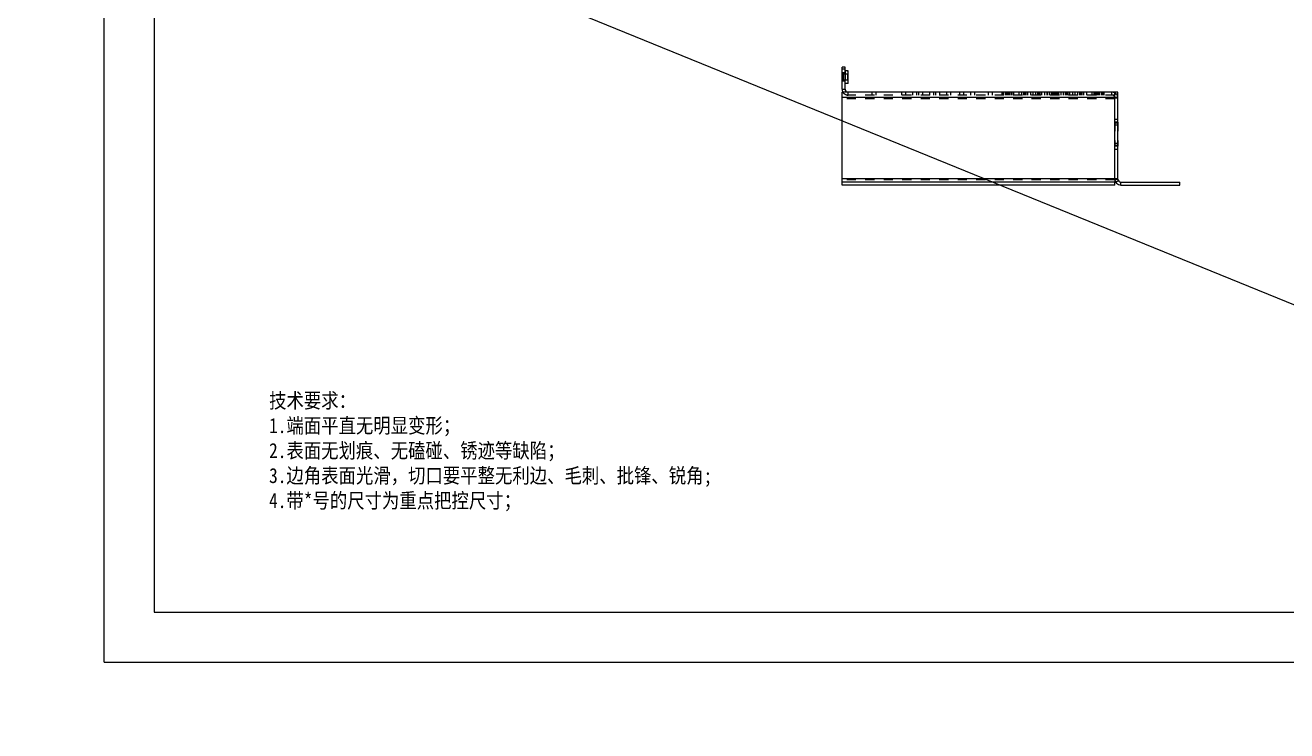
# Model space of a CAD drawing. Header units: millimetres. Extents: x -177 to 18421, y -5017 to 3255.
# Drawn here: x 6689 to 7320, y -3317 to -2964 of the extents above; entities that cross this region are included whole.
import ezdxf

# ---------------------------------------------------------------- set-up
doc = ezdxf.new("R2010")
doc.units = ezdxf.units.MM
doc.header["$LTSCALE"] = 46.255
doc.linetypes.add('HIDDEN', pattern=[0.2, 0.1, -0.1])
doc.layers.get('0').update_dxf_attribs({"linetype": 'CONTINUOUS'})
doc.layers.add('02___PRT_ALL_AXES', color=7, linetype='CONTINUOUS')
doc.layers.add('DEFAULT_2', color=8, linetype='HIDDEN')
doc.styles.get("Standard").update_dxf_attribs({"font": 'txt', "width": 0.85})

msp = doc.modelspace()

# ---------------------------------------------------------------- linework, layer by layer
msp.add_line((3604.224, -1587.394), (12020.537, -5017.418))
at = {"color": 7, "linetype": 'Continuous'}
for p, q in [((6728.878, -3282.292), (6728.878, -2441.292)), ((7099.475, -2984.613), (7097.975, -2984.613)), ((7099.475, -2995.613), (7099.475, -2984.613)), ((7099.475, -2985.613), (7097.975, -2985.613)), ((7100.975, -2986.451), (7100.925, -2986.451)), ((7100.925, -2986.451), (7100.925, -2986.461)), ((7100.975, -2986.461), (7100.925, -2986.461)), ((7100.975, -2986.725), (7100.925, -2986.725)), ((7100.925, -2986.757), (7100.925, -2986.725)), ((7100.975, -2986.757), (7100.925, -2986.757)), ((7100.975, -2986.838), (7100.925, -2986.838)), ((7100.925, -2986.888), (7100.925, -2986.838)), ((7100.975, -2986.888), (7100.925, -2986.888)), ((7100.975, -2986.982), (7100.925, -2986.982)), ((7100.925, -2987.025), (7100.925, -2986.982)), ((7100.975, -2987.025), (7100.925, -2987.025)), ((7100.975, -2987.388), (7100.925, -2987.388)), ((7100.925, -2987.388), (7100.925, -2987.462)), ((7100.975, -2987.423), (7100.925, -2987.423)), ((7100.975, -2987.437), (7100.925, -2987.437)), ((7100.975, -2987.441), (7100.925, -2987.441)), ((7100.975, -2987.462), (7100.925, -2987.462)), ((7100.975, -2988.227), (7100.925, -2988.227)), ((7100.925, -2988.227), (7100.925, -2988.644)), ((7100.975, -2988.263), (7100.925, -2988.263)), ((7100.975, -2988.356), (7100.925, -2988.356)), ((7100.975, -2988.644), (7100.925, -2988.644)), ((7100.975, -2992.788), (7100.975, -2986.438)), ((7097.975, -2995.613), (7099.475, -2995.613)), ((7235.975, -2997.113), (7097.975, -2997.113)), ((7097.975, -3043.613), (7097.975, -2997.113)), ((7097.98, -2995.786), (7099.478, -2995.7)), ((7235.975, -3040.613), (7235.975, -2997.113)), ((7097.975, -2999.713), (7235.975, -2999.713)), ((7097.975, -3040.263), (7235.975, -3040.263)), ((7234.475, -3042.113), (7097.975, -3042.113)), ((7234.475, -3040.613), (7235.975, -3040.613)), ((7234.475, -3040.613), (7234.475, -3041.987)), ((7234.475, -3043.613), (7234.475, -3042.113)), ((7234.877, -3042.113), (7236.176, -3041.363)), ((7237.475, -3042.113), (7266.975, -3042.113)), ((7237.475, -3043.613), (7237.475, -3042.113)), ((7266.975, -3043.613), (7266.975, -3042.113)), ((6728.878, -3282.292), (7917.878, -3282.292))]:
    msp.add_line(p, q, dxfattribs=at)
at = {"color": 3, "linetype": 'Continuous'}
for p, q in [((7097.975, -2995.613), (7097.975, -2984.613)), ((7234.475, -3040.613), (7234.475, -2997.113)), ((7234.475, -3043.613), (7097.975, -3043.613)), ((7237.475, -3043.613), (7266.975, -3043.613))]:
    msp.add_line(p, q, dxfattribs=at)
at = {"color": 7, "linetype": 'Continuous'}
msp.add_lwpolyline([(6753.878, -3257.292), (7892.878, -3257.292), (7892.878, -2466.292), (6753.878, -2466.292)], close=True, dxfattribs=at)
at = {"color": 3, "linetype": 'Continuous'}
for centre, end in [((7100.975, -2995.613), 210.245425), ((7237.475, -3040.613), 270)]:
    msp.add_arc(centre, 3, 180, end, dxfattribs=at)
at = {"color": 7, "linetype": 'Continuous'}
for centre in [(7100.975, -2995.613), (7237.475, -3040.613)]:
    msp.add_arc(centre, 1.5, 180, 270, dxfattribs=at)
at = {"layer": '02___PRT_ALL_AXES', "color": 8, "linetype": 'HIDDEN'}
for p, q in [((7099.475, -2987.513), (7097.975, -2987.513)), ((7097.975, -2987.513), (7097.975, -2991.713)), ((7099.475, -2991.713), (7097.975, -2991.713)), ((7098.235, -2987.503), (7098.105, -2987.503)), ((7098.105, -2987.503), (7098.105, -2991.723)), ((7100.675, -2988.113), (7098.105, -2988.113)), ((7100.675, -2991.113), (7098.105, -2991.113)), ((7098.235, -2991.723), (7098.105, -2991.723)), ((7098.625, -2987.703), (7098.235, -2987.503)), ((7098.235, -2987.503), (7098.235, -2991.723)), ((7098.625, -2991.523), (7098.235, -2991.723)), ((7099.475, -2987.503), (7098.625, -2987.503)), ((7098.625, -2987.503), (7098.625, -2991.723)), ((7099.475, -2991.723), (7098.625, -2991.723)), ((7099.475, -2986.438), (7099.475, -2992.788)), ((7235.975, -3012.113), (7234.475, -3012.113)), ((7234.475, -3012.113), (7234.475, -3024.113)), ((7235.975, -3012.113), (7235.975, -3024.113)), ((7235.975, -3024.113), (7234.475, -3024.113))]:
    msp.add_line(p, q, dxfattribs=at)
at = {"layer": '02___PRT_ALL_AXES', "color": 7, "linetype": 'Continuous'}
for p, q in [((7100.975, -2986.438), (7099.475, -2986.438)), ((7100.975, -2992.788), (7099.475, -2992.788))]:
    msp.add_line(p, q, dxfattribs=at)
at = {"layer": 'DEFAULT_2', "color": 8, "linetype": 'HIDDEN'}
for p, q in [((7100.675, -2988.113), (7098.105, -2988.113)), ((7100.675, -2991.113), (7098.105, -2991.113)), ((7100.675, -2988.113), (7100.975, -2987.813)), ((7100.675, -2988.113), (7100.675, -2991.113)), ((7100.675, -2991.113), (7100.975, -2991.413)), ((7100.925, -2986.461), (7100.925, -2986.725)), ((7100.975, -2986.465), (7100.925, -2986.465)), ((7100.975, -2986.489), (7100.925, -2986.489)), ((7100.975, -2986.522), (7100.925, -2986.522)), ((7100.975, -2986.536), (7100.925, -2986.536)), ((7100.975, -2986.577), (7100.925, -2986.577)), ((7100.975, -2986.588), (7100.925, -2986.588)), ((7100.975, -2986.593), (7100.925, -2986.593)), ((7100.975, -2986.614), (7100.925, -2986.614)), ((7100.975, -2986.624), (7100.925, -2986.624)), ((7100.975, -2986.626), (7100.925, -2986.626)), ((7100.975, -2986.653), (7100.925, -2986.653)), ((7100.975, -2986.661), (7100.925, -2986.661)), ((7100.975, -2986.707), (7100.925, -2986.707)), ((7100.975, -2986.714), (7100.925, -2986.714)), ((7100.975, -2986.715), (7100.925, -2986.715)), ((7100.975, -2986.727), (7100.925, -2986.727)), ((7100.925, -2986.757), (7100.925, -2986.838)), ((7100.975, -2986.79), (7100.925, -2986.79)), ((7100.975, -2986.819), (7100.925, -2986.819)), ((7100.975, -2986.851), (7100.925, -2986.851)), ((7100.925, -2986.888), (7100.925, -2986.982)), ((7100.975, -2986.889), (7100.925, -2986.889)), ((7100.975, -2986.897), (7100.925, -2986.897)), ((7100.975, -2986.901), (7100.925, -2986.901)), ((7100.975, -2986.902), (7100.925, -2986.902)), ((7100.975, -2986.905), (7100.925, -2986.905)), ((7100.975, -2986.913), (7100.925, -2986.913)), ((7100.975, -2986.95), (7100.925, -2986.95)), ((7100.975, -2986.955), (7100.925, -2986.955)), ((7100.975, -2986.961), (7100.925, -2986.961)), ((7100.975, -2986.981), (7100.925, -2986.981)), ((7100.975, -2987.002), (7100.925, -2987.002)), ((7100.975, -2987.018), (7100.925, -2987.018)), ((7100.975, -2987.024), (7100.925, -2987.024)), ((7100.925, -2987.025), (7100.925, -2987.388)), ((7100.975, -2987.029), (7100.925, -2987.029)), ((7100.975, -2987.032), (7100.925, -2987.032)), ((7100.975, -2987.041), (7100.925, -2987.041)), ((7100.975, -2987.061), (7100.925, -2987.061)), ((7100.975, -2987.08), (7100.925, -2987.08)), ((7100.975, -2987.113), (7100.925, -2987.113)), ((7100.975, -2987.142), (7100.925, -2987.142)), ((7100.975, -2987.184), (7100.925, -2987.184)), ((7100.975, -2987.197), (7100.925, -2987.197)), ((7100.975, -2987.231), (7100.925, -2987.231)), ((7100.975, -2987.239), (7100.925, -2987.239)), ((7100.975, -2987.249), (7100.925, -2987.249)), ((7100.975, -2987.272), (7100.925, -2987.272)), ((7100.975, -2987.283), (7100.925, -2987.283)), ((7100.975, -2987.295), (7100.925, -2987.295)), ((7100.975, -2987.301), (7100.925, -2987.301)), ((7100.975, -2987.311), (7100.925, -2987.311)), ((7100.975, -2987.32), (7100.925, -2987.32)), ((7100.975, -2987.328), (7100.925, -2987.328)), ((7100.975, -2987.36), (7100.925, -2987.36)), ((7100.975, -2987.363), (7100.925, -2987.363)), ((7100.975, -2987.367), (7100.925, -2987.367)), ((7100.975, -2987.373), (7100.925, -2987.373)), ((7100.975, -2987.381), (7100.925, -2987.381)), ((7100.975, -2987.421), (7100.925, -2987.421)), ((7100.975, -2987.432), (7100.925, -2987.432)), ((7100.975, -2987.439), (7100.925, -2987.439)), ((7100.975, -2987.447), (7100.925, -2987.447)), ((7100.975, -2987.448), (7100.925, -2987.448)), ((7100.975, -2987.454), (7100.925, -2987.454)), ((7100.925, -2987.462), (7100.925, -2988.227)), ((7100.975, -2987.469), (7100.925, -2987.469)), ((7100.975, -2987.471), (7100.925, -2987.471)), ((7100.975, -2987.512), (7100.925, -2987.512)), ((7100.975, -2987.526), (7100.925, -2987.526)), ((7100.975, -2987.578), (7100.925, -2987.578)), ((7100.975, -2987.579), (7100.925, -2987.579)), ((7100.975, -2987.585), (7100.925, -2987.585)), ((7100.975, -2987.618), (7100.925, -2987.618)), ((7100.975, -2987.634), (7100.925, -2987.634)), ((7100.975, -2987.636), (7100.925, -2987.636)), ((7100.975, -2987.657), (7100.925, -2987.657)), ((7100.975, -2987.666), (7100.925, -2987.666)), ((7100.975, -2987.696), (7100.925, -2987.696)), ((7100.975, -2987.704), (7100.925, -2987.704)), ((7100.975, -2987.73), (7100.925, -2987.73)), ((7100.975, -2987.749), (7100.925, -2987.749)), ((7100.975, -2987.763), (7100.925, -2987.763)), ((7100.975, -2987.766), (7100.925, -2987.766)), ((7100.975, -2987.788), (7100.925, -2987.788)), ((7100.975, -2987.799), (7100.925, -2987.799)), ((7100.975, -2987.803), (7100.925, -2987.803)), ((7100.975, -2987.805), (7100.925, -2987.805)), ((7100.975, -2987.808), (7100.925, -2987.808)), ((7100.975, -2987.823), (7100.925, -2987.823)), ((7100.975, -2987.824), (7100.925, -2987.824)), ((7100.975, -2987.844), (7100.925, -2987.844)), ((7100.975, -2987.858), (7100.925, -2987.858)), ((7100.975, -2987.867), (7100.925, -2987.867)), ((7100.975, -2987.868), (7100.925, -2987.868)), ((7100.975, -2987.879), (7100.925, -2987.879)), ((7100.975, -2987.884), (7100.925, -2987.884)), ((7100.975, -2987.906), (7100.925, -2987.906)), ((7100.975, -2987.908), (7100.925, -2987.908)), ((7100.975, -2987.948), (7100.925, -2987.948)), ((7100.975, -2987.956), (7100.925, -2987.956)), ((7100.975, -2987.962), (7100.925, -2987.962)), ((7100.975, -2987.963), (7100.925, -2987.963)), ((7100.975, -2988.01), (7100.925, -2988.01)), ((7100.975, -2988.023), (7100.925, -2988.023)), ((7100.975, -2988.026), (7100.925, -2988.026)), ((7100.975, -2988.027), (7100.925, -2988.027)), ((7100.975, -2988.032), (7100.925, -2988.032)), ((7100.975, -2988.059), (7100.925, -2988.059)), ((7100.975, -2988.062), (7100.925, -2988.062)), ((7100.975, -2988.078), (7100.925, -2988.078)), ((7100.975, -2988.083), (7100.925, -2988.083)), ((7100.975, -2988.088), (7100.925, -2988.088)), ((7100.975, -2988.09), (7100.925, -2988.09)), ((7100.975, -2988.105), (7100.925, -2988.105)), ((7100.975, -2988.107), (7100.925, -2988.107)), ((7100.975, -2988.123), (7100.925, -2988.123)), ((7100.975, -2988.157), (7100.925, -2988.157)), ((7100.975, -2988.172), (7100.925, -2988.172)), ((7100.975, -2988.175), (7100.925, -2988.175)), ((7100.975, -2988.179), (7100.925, -2988.179)), ((7100.975, -2988.231), (7100.925, -2988.231)), ((7100.975, -2988.52), (7100.925, -2988.52)), ((7100.975, -2988.563), (7100.925, -2988.563)), ((7100.975, -2988.578), (7100.925, -2988.578)), ((7100.975, -2988.625), (7100.925, -2988.625)), ((7100.975, -2988.641), (7100.925, -2988.641)), ((7100.925, -2988.644), (7100.925, -2988.946)), ((7100.975, -2988.676), (7100.925, -2988.676)), ((7100.975, -2988.681), (7100.925, -2988.681)), ((7100.975, -2988.704), (7100.925, -2988.704)), ((7100.975, -2988.742), (7100.925, -2988.742)), ((7100.975, -2988.786), (7100.925, -2988.786)), ((7100.975, -2988.788), (7100.925, -2988.788)), ((7100.975, -2988.793), (7100.925, -2988.793)), ((7100.975, -2988.82), (7100.925, -2988.82)), ((7100.975, -2988.838), (7100.925, -2988.838)), ((7100.975, -2988.839), (7100.925, -2988.839)), ((7100.975, -2988.841), (7100.925, -2988.841)), ((7100.975, -2988.857), (7100.925, -2988.857)), ((7100.975, -2988.857), (7100.925, -2988.857)), ((7100.975, -2988.867), (7100.925, -2988.867)), ((7100.975, -2988.901), (7100.925, -2988.901)), ((7100.975, -2988.91), (7100.925, -2988.91)), ((7100.975, -2988.926), (7100.925, -2988.926)), ((7100.975, -2988.931), (7100.925, -2988.931)), ((7100.975, -2988.946), (7100.925, -2988.946)), ((7100.975, -2998.613), (7100.975, -2997.113)), ((7112.975, -2998.613), (7112.975, -2997.113)), ((7114.975, -2998.613), (7114.975, -2997.113)), ((7127.975, -2998.613), (7127.975, -2997.113)), ((7129.975, -2998.613), (7129.975, -2997.113)), ((7133.475, -2998.613), (7133.475, -2997.113)), ((7135.475, -2998.613), (7135.475, -2997.113)), ((7136.475, -2998.613), (7136.475, -2997.113)), ((7138.475, -2998.613), (7138.475, -2997.113)), ((7141.975, -2998.613), (7141.975, -2997.113)), ((7143.975, -2998.613), (7143.975, -2997.113)), ((7144.975, -2998.613), (7144.975, -2997.113)), ((7146.975, -2998.613), (7146.975, -2997.113)), ((7150.475, -2998.613), (7150.475, -2997.113)), ((7152.475, -2998.613), (7152.475, -2997.113)), ((7156.975, -2998.613), (7156.975, -2997.113)), ((7158.975, -2998.613), (7158.975, -2997.113)), ((7162.475, -2998.613), (7162.475, -2997.113)), ((7164.475, -2998.613), (7164.475, -2997.113)), ((7171.304, -2998.613), (7171.304, -2997.113)), ((7173.304, -2998.613), (7173.304, -2997.113)), ((7177.975, -2997.113), (7177.975, -2998.613)), ((7178.304, -2997.113), (7178.304, -2998.613)), ((7178.889, -2998.613), (7178.889, -2997.113)), ((7178.975, -2998.613), (7178.975, -2997.113)), ((7179.975, -2998.613), (7179.975, -2997.113)), ((7179.99, -2998.613), (7179.99, -2997.113)), ((7180.475, -2997.113), (7180.475, -2998.613)), ((7180.697, -2998.613), (7180.697, -2997.113)), ((7181.061, -2998.613), (7181.061, -2997.113)), ((7181.718, -2998.613), (7181.718, -2997.113)), ((7181.99, -2998.613), (7181.99, -2997.113)), ((7182.697, -2998.613), (7182.697, -2997.113)), ((7182.99, -2997.113), (7182.99, -2998.613)), ((7183.889, -2998.613), (7183.889, -2997.113)), ((7186.576, -2998.613), (7186.576, -2997.113)), ((7187.99, -2998.613), (7187.99, -2997.113)), ((7188.96, -2997.113), (7188.96, -2998.613)), ((7188.99, -2998.613), (7188.99, -2997.113)), ((7189.253, -2998.613), (7189.253, -2997.113)), ((7189.697, -2998.613), (7189.697, -2997.113)), ((7189.96, -2998.613), (7189.96, -2997.113)), ((7189.99, -2997.113), (7189.99, -2998.613)), ((7190.96, -2998.613), (7190.96, -2997.113)), ((7192.375, -2998.613), (7192.375, -2997.113)), ((7193.576, -2998.613), (7193.576, -2997.113)), ((7194.99, -2998.613), (7194.99, -2997.113)), ((7195.96, -2997.113), (7195.96, -2998.613)), ((7195.99, -2998.613), (7195.99, -2997.113)), ((7196.253, -2998.613), (7196.253, -2997.113)), ((7196.697, -2998.613), (7196.697, -2997.113)), ((7196.96, -2998.613), (7196.96, -2997.113)), ((7196.99, -2997.113), (7196.99, -2998.613)), ((7197.96, -2998.613), (7197.96, -2997.113)), ((7199.375, -2998.613), (7199.375, -2997.113)), ((7200.576, -2998.613), (7200.576, -2997.113)), ((7200.975, -2998.613), (7200.975, -2997.113)), ((7201.99, -2998.613), (7201.99, -2997.113)), ((7202.96, -2997.113), (7202.96, -2998.613)), ((7202.99, -2998.613), (7202.99, -2997.113)), ((7203.253, -2998.613), (7203.253, -2997.113)), ((7203.697, -2998.613), (7203.697, -2997.113)), ((7203.804, -2998.613), (7203.804, -2997.113)), ((7203.96, -2998.613), (7203.96, -2997.113)), ((7203.99, -2997.113), (7203.99, -2998.613)), ((7204.389, -2997.113), (7204.389, -2998.613)), ((7204.96, -2998.613), (7204.96, -2997.113)), ((7205.389, -2997.113), (7205.389, -2998.613)), ((7205.975, -2998.613), (7205.975, -2997.113)), ((7206.375, -2998.613), (7206.375, -2997.113)), ((7207.576, -2998.613), (7207.576, -2997.113)), ((7208.804, -2998.613), (7208.804, -2997.113)), ((7208.99, -2998.613), (7208.99, -2997.113)), ((7209.96, -2997.113), (7209.96, -2998.613)), ((7209.99, -2998.613), (7209.99, -2997.113)), ((7210.253, -2998.613), (7210.253, -2997.113)), ((7210.697, -2998.613), (7210.697, -2997.113)), ((7210.96, -2998.613), (7210.96, -2997.113)), ((7210.99, -2997.113), (7210.99, -2998.613)), ((7211.96, -2998.613), (7211.96, -2997.113)), ((7213.375, -2998.613), (7213.375, -2997.113)), ((7214.576, -2998.613), (7214.576, -2997.113)), ((7215.99, -2998.613), (7215.99, -2997.113)), ((7216.96, -2997.113), (7216.96, -2998.613)), ((7216.99, -2998.613), (7216.99, -2997.113)), ((7217.253, -2998.613), (7217.253, -2997.113)), ((7217.697, -2998.613), (7217.697, -2997.113)), ((7217.96, -2998.613), (7217.96, -2997.113)), ((7217.99, -2997.113), (7217.99, -2998.613)), ((7218.96, -2998.613), (7218.96, -2997.113)), ((7220.375, -2998.613), (7220.375, -2997.113)), ((7223.061, -2998.613), (7223.061, -2997.113)), ((7223.96, -2997.113), (7223.96, -2998.613)), ((7224.253, -2998.613), (7224.253, -2997.113)), ((7224.96, -2998.613), (7224.96, -2997.113)), ((7225.232, -2998.613), (7225.232, -2997.113)), ((7225.889, -2998.613), (7225.889, -2997.113)), ((7226.253, -2998.613), (7226.253, -2997.113)), ((7226.475, -2997.113), (7226.475, -2998.613)), ((7226.96, -2998.613), (7226.96, -2997.113)), ((7226.975, -2998.613), (7226.975, -2997.113)), ((7227.975, -2998.613), (7227.975, -2997.113)), ((7228.061, -2998.613), (7228.061, -2997.113)), ((7228.647, -2997.113), (7228.647, -2998.613)), ((7228.975, -2997.113), (7228.975, -2998.613)), ((7232.975, -2998.613), (7232.975, -2997.113)), ((7235.037, -2997.935), (7234.006, -2999.024)), ((7234.475, -2998.613), (7097.975, -2998.613)), ((7234.475, -3000.463), (7097.975, -3000.463)), ((7235.975, -3000.113), (7234.475, -3000.113)), ((7234.475, -3010.613), (7235.975, -3010.613)), ((7234.475, -3012.54), (7235.975, -3012.54)), ((7234.475, -3013.537), (7235.975, -3013.537)), ((7234.475, -3022.69), (7235.975, -3022.69)), ((7234.475, -3023.687), (7235.975, -3023.687)), ((7234.475, -3025.613), (7235.975, -3025.613)), ((7234.475, -3041.013), (7097.975, -3041.013)), ((7234.475, -3042.113), (7234.475, -3041.987))]:
    msp.add_line(p, q, dxfattribs=at)
for centre, radius, start, end in [((7100.975, -2995.613), 3, 210.245425, 270), ((7232.975, -3000.113), 3, 0, 90), ((7232.975, -3000.113), 1.5, 0, 90)]:
    msp.add_arc(centre, radius, start, end, dxfattribs=at)

# ---------------------------------------------------------------- texts
at = {"insert": (6811.317, -3147.672), "char_height": 7.5, "width": 260.45821, "attachment_point": 1}
msp.add_mtext('{\\fSimSun|b0|i0|c134|p54;技术要求：\\P1.端面平直无明显变形；\\P2.表面无划痕、无磕碰、锈迹等缺陷；\\P3.边角表面光滑，切口要平整无利边、毛刺、批锋、锐角;\\P4.\\fSimSun|b0|i0|c134|p34;\\C0;带*号的尺寸为重点把控尺寸\\fSimSun|b0|i0|c134|p54;\\C256;；}', dxfattribs=at)

doc.saveas('drawing.dxf')
